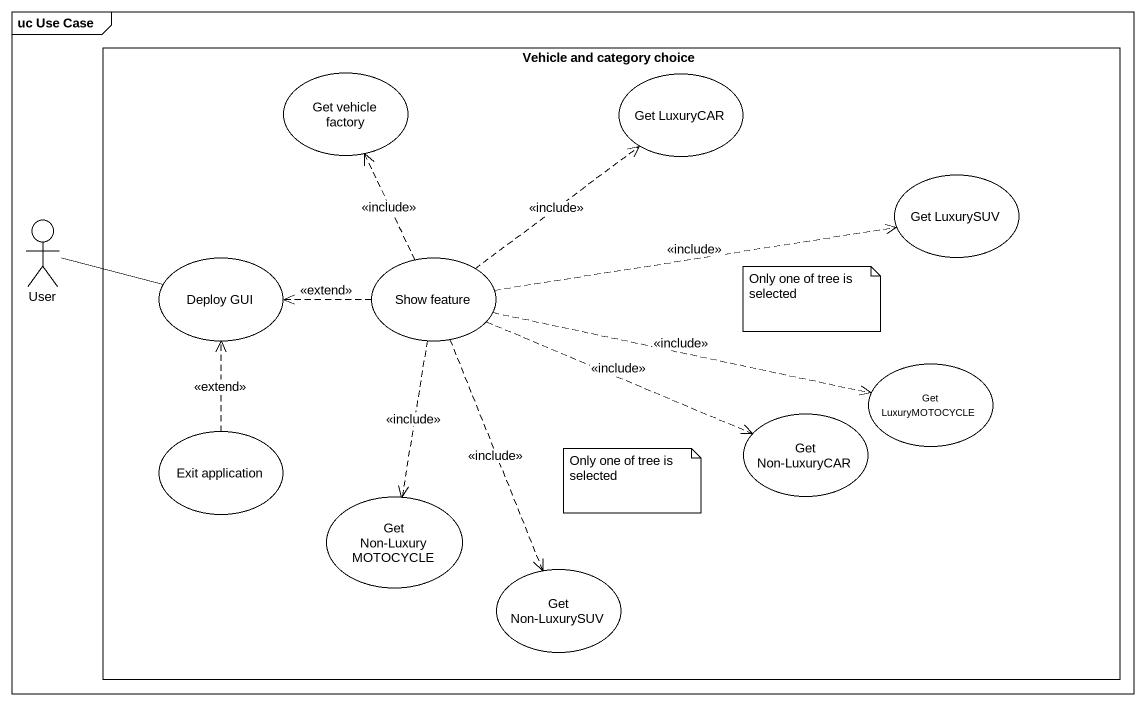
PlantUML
@startuml
mainframe uc Use Case
rectangle "Vehicle and category choice" as Vehicle_and_category_choice {
  usecase "Get vehicle factory" as Get_vehicle_factory
  usecase "Get LuxuryCAR" as Get_LuxuryCAR
  usecase "Get LuxurySUV" as Get_LuxurySUV
  usecase "Deploy GUI" as Deploy_GUI
  usecase "Show feature" as Show_feature
  usecase "Get LuxuryMOTOCYCLE" as Get_LuxuryMOTOCYCLE
  usecase "Exit application" as Exit_application
  usecase "Get Non-LuxuryCAR" as Get_Non_LuxuryCAR
  usecase "Get Non-LuxuryMOTOCYCLE" as Get_Non_LuxuryMOTOCYCLE
  usecase "Get Non-LuxurySUV" as Get_Non_LuxurySUV
}
actor User
User -right- Deploy_GUI
Show_feature .up.> Get_vehicle_factory : <<include>>
Show_feature .up.> Get_LuxuryCAR : <<include>>
Show_feature .right.> Get_LuxurySUV : <<include>>
Show_feature .left.> Deploy_GUI : <<extend>>
Show_feature .right.> Get_LuxuryMOTOCYCLE : <<include>>
Show_feature .right.> Get_Non_LuxuryCAR : <<include>>
Show_feature ..> Get_Non_LuxuryMOTOCYCLE : <<include>>
Show_feature ..> Get_Non_LuxurySUV : <<include>>
Exit_application .up.> Deploy_GUI : <<extend>>
note as N1
  Only one of tree is selected
end note
note as N2
  Only one of tree is selected
end note
@enduml
